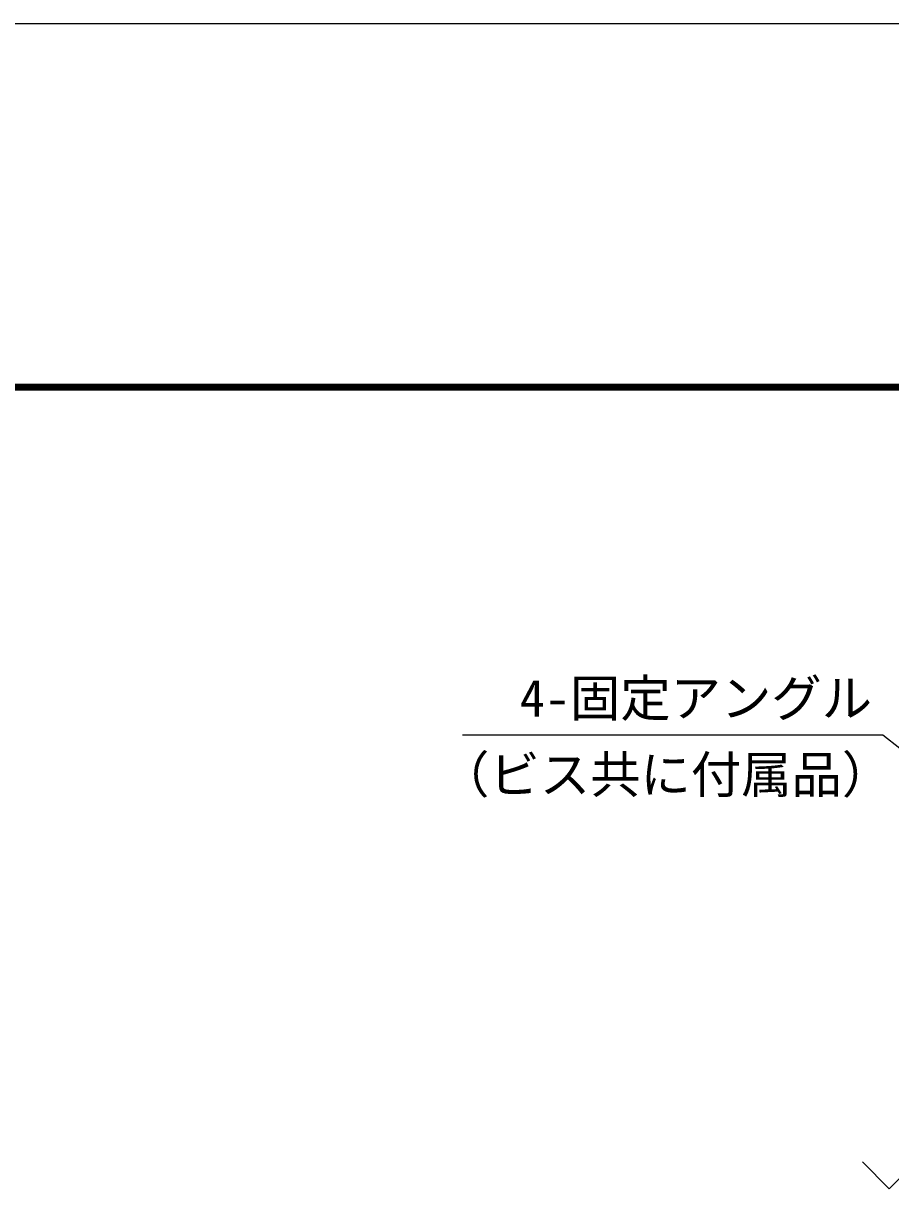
# Model space of a CAD drawing. Units: millimetres, scale not verified. Extents: x -23960 to 8910, y -6308 to 6308.
# Drawn here: x -720 to 572, y 4565 to 6308 of the extents above; entities that cross this region are included whole.
import ezdxf
from ezdxf.enums import TextEntityAlignment as Align

# ---------------------------------------------------------------- set-up
doc = ezdxf.new("R2010")
doc.units = ezdxf.units.MM
doc.header["$LTSCALE"] = 30
for name, color, linetype, lineweight in [('0-F_文字', 3, 'Continuous', 25), ('1-4_図面枠', 7, 'Continuous', 25), ('1-5_Axis_waku', 7, 'Continuous', 25)]:
    doc.layers.add(name, color=color, linetype=linetype, lineweight=lineweight)
doc.styles.add('ＭＳ ゴシック', font='')
doc.styles.get('ＭＳ ゴシック').set_extended_font_data('MS Gothic')

msp = doc.modelspace()

# ---------------------------------------------------------------- linework, layer by layer
at = {"layer": '0-F_文字', "color": 4}
for p, q in [((560.24, 5247.14), (-66.03, 5247.14)), ((761.43, 5087.03), (560.24, 5247.14))]:
    msp.add_line(p, q, dxfattribs=at)
at = {"layer": '0-F_文字', "color": 7}
msp.add_lwpolyline([(529.86, 4611.12), (569.86, 4571.12), (649.86, 4651.12), (689.86, 4611.12)], dxfattribs=at)
at = {"layer": '1-4_図面枠'}
msp.add_lwpolyline([(-8910, -6307.5), (-8910, 6307.5), (8910, 6307.5), (8910, -6307.5)], close=True, dxfattribs=at)
at = {"layer": '1-5_Axis_waku'}
for p, q in [((-7778.4, 5769.9), (8408.4, 5769.9)), ((-7777.8, 5769.3), (8407.8, 5769.3)), ((-7777.2, 5768.7), (8407.2, 5768.7)), ((-7776.6, 5768.1), (8406.6, 5768.1)), ((-7776, 5767.5), (8406, 5767.5)), ((-7775.4, 5766.9), (8405.4, 5766.9)), ((-7774.8, 5766.3), (8404.8, 5766.3)), ((-7774.2, 5765.7), (8404.2, 5765.7)), ((-7773.6, 5765.1), (8403.6, 5765.1)), ((-7773, 5764.5), (8403, 5764.5)), ((-7772.4, 5763.9), (8402.4, 5763.9)), ((-7771.8, 5763.3), (8401.8, 5763.3)), ((-7771.2, 5762.7), (8401.2, 5762.7)), ((-7770.6, 5762.1), (8400.6, 5762.1)), ((-7770, 5761.5), (8400, 5761.5))]:
    msp.add_line(p, q, dxfattribs=at)

# ---------------------------------------------------------------- texts
at = {"layer": '0-F_文字', "color": 4, "style": 'ＭＳ ゴシック'}
for s, p in [('4-固定アングル', (19.25, 5258.22)), ('（ビス共に付属品）', (-100.91, 5144.38))]:
    msp.add_text(s, height=54.99, dxfattribs=at).set_placement(p, align=Align.BOTTOM_LEFT)

doc.saveas('drawing.dxf')
